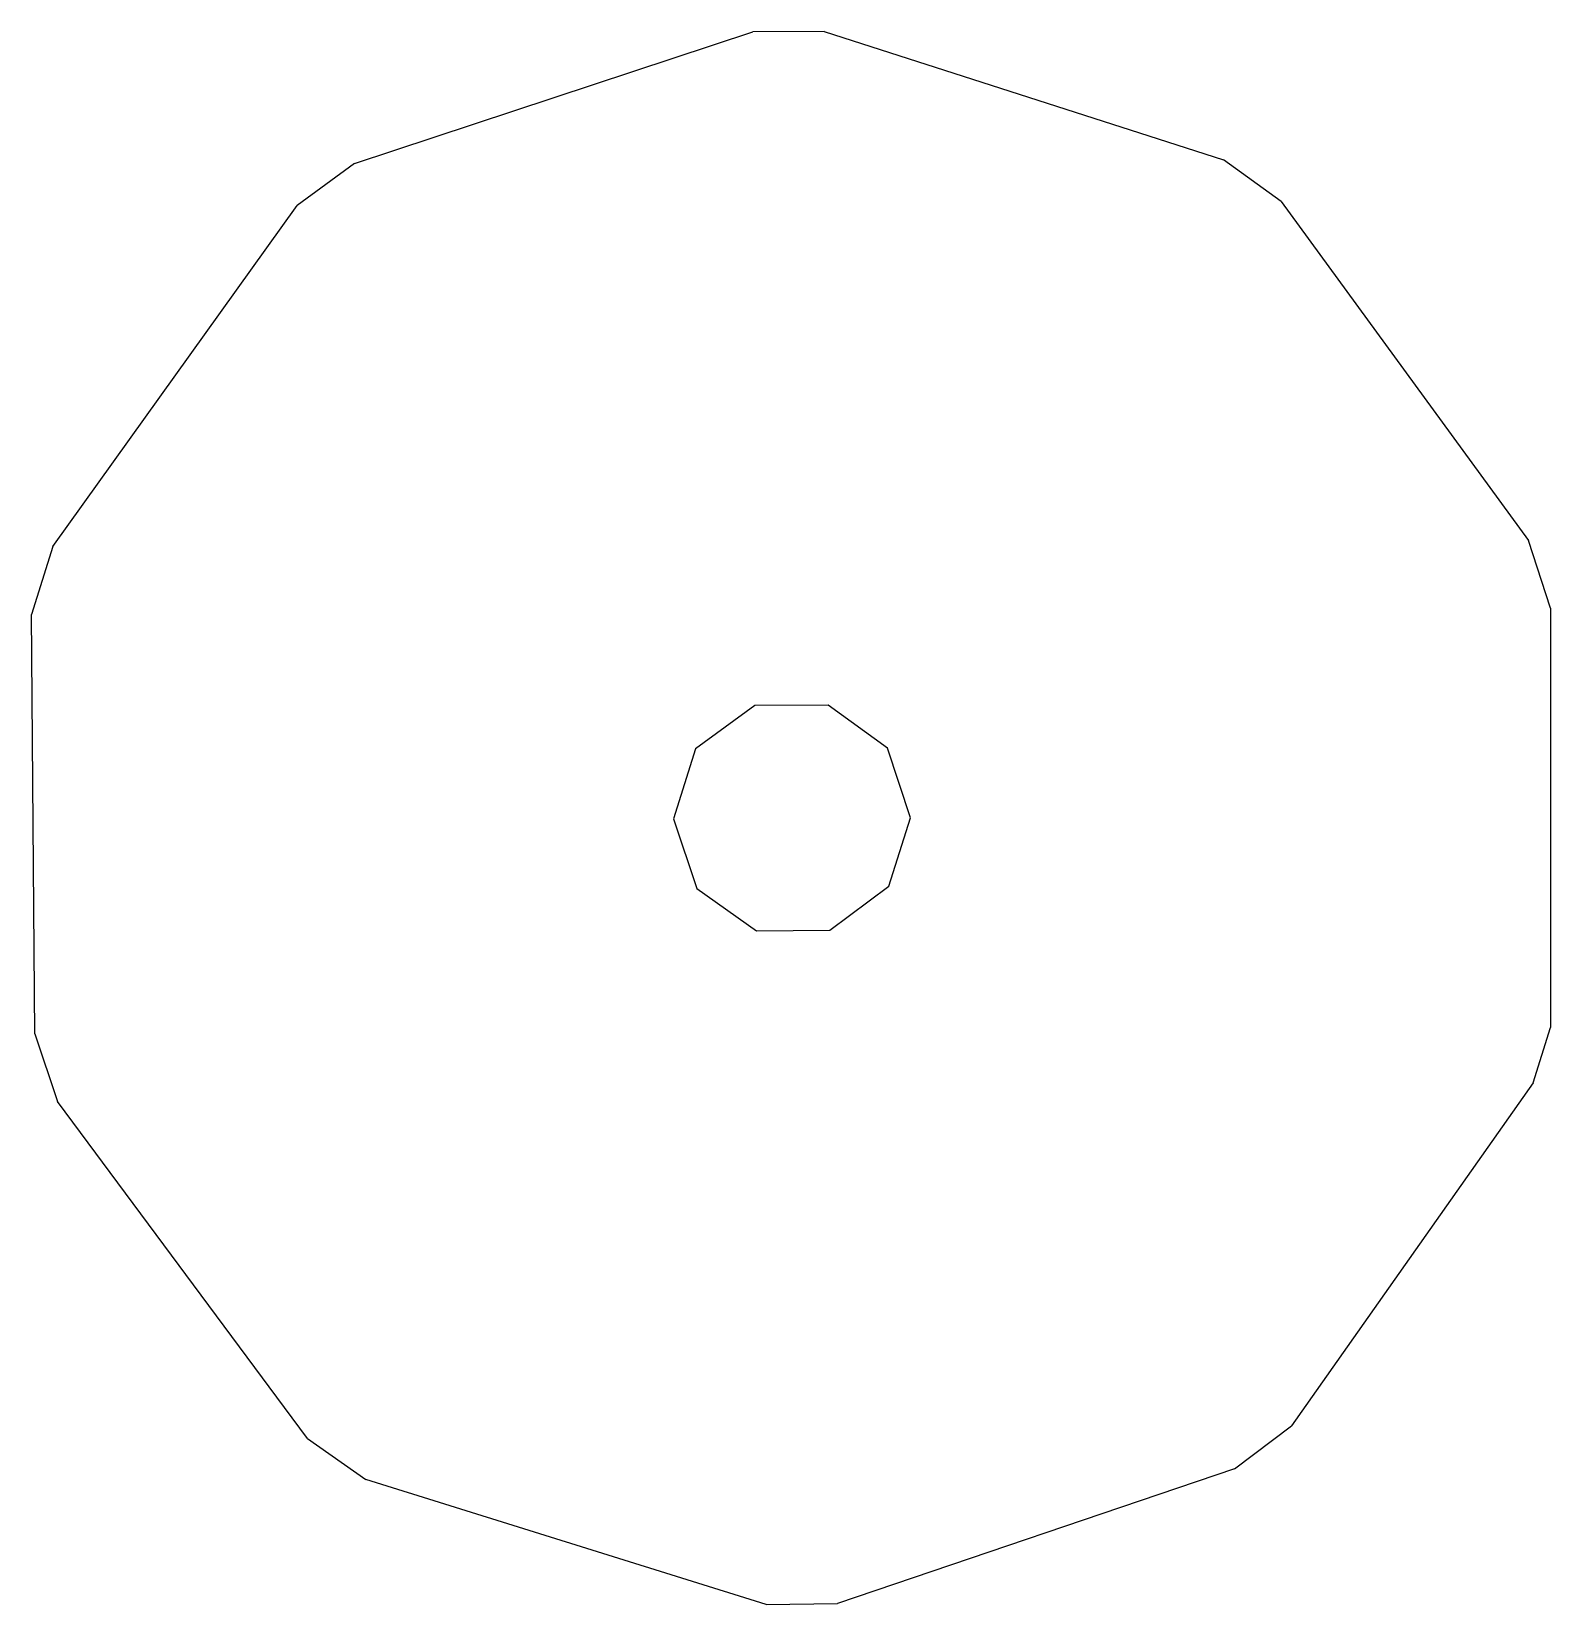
# Model space of a CAD drawing. Header units: metres. Extents: x -0.8 to 0.8, y -0.83 to 0.83.
import ezdxf

# ---------------------------------------------------------------- set-up
doc = ezdxf.new("R2010")
doc.units = ezdxf.units.M

msp = doc.modelspace()

# ---------------------------------------------------------------- linework, layer by layer
at = {"layer": ' gear '}
for p, q in [((-0.461245, 0.690505), (-0.041083, 0.829371)), ((0.034109, 0.829688), (-0.041083, 0.829371)), ((-0.041083, 0.829371), (-0.041083, 0.829371)), ((-0.041083, 0.829371), (-0.041083, 0.829371)), ((-0.041083, 0.829371), (-0.041083, 0.829371)), ((-0.041083, 0.829371), (-0.041083, 0.829371)), ((-0.041083, 0.829371), (-0.041083, 0.829371)), ((-0.041083, 0.829371), (-0.041083, 0.829371)), ((-0.041083, 0.829371), (-0.041083, 0.829371)), ((-0.041083, 0.829371), (-0.041083, 0.829371)), ((-0.041083, 0.829371), (-0.041083, 0.829371)), ((-0.041083, 0.829371), (-0.041083, 0.829371)), ((0.034109, 0.829688), (0.034109, 0.829688)), ((0.034109, 0.829688), (0.034109, 0.829688)), ((0.034109, 0.829688), (0.034109, 0.829688)), ((0.034109, 0.829688), (0.034109, 0.829688)), ((0.034109, 0.829688), (0.034109, 0.829688)), ((0.034109, 0.829688), (0.034109, 0.829688)), ((0.034109, 0.829688), (0.034109, 0.829688)), ((0.034109, 0.829688), (0.034109, 0.829688)), ((0.034109, 0.829688), (0.034109, 0.829688)), ((0.034109, 0.829688), (0.034109, 0.829688)), ((0.034109, 0.829688), (0.455423, 0.694359)), ((-0.461245, 0.690505), (-0.521816, 0.645951)), ((-0.461245, 0.690505), (-0.461245, 0.690505)), ((-0.461245, 0.690505), (-0.461245, 0.690505)), ((-0.461245, 0.690505), (-0.461245, 0.690505)), ((-0.461245, 0.690505), (-0.461245, 0.690505)), ((-0.461245, 0.690505), (-0.461245, 0.690505)), ((-0.461245, 0.690505), (-0.461245, 0.690505)), ((-0.461245, 0.690505), (-0.461245, 0.690505)), ((-0.461245, 0.690505), (-0.461245, 0.690505)), ((-0.461245, 0.690505), (-0.461245, 0.690505)), ((-0.461245, 0.690505), (-0.461245, 0.690505)), ((0.455423, 0.694359), (0.455423, 0.694359)), ((0.455423, 0.694359), (0.455423, 0.694359)), ((0.455423, 0.694359), (0.455423, 0.694359)), ((0.455423, 0.694359), (0.455423, 0.694359)), ((0.455423, 0.694359), (0.455423, 0.694359)), ((0.455423, 0.694359), (0.455423, 0.694359)), ((0.455423, 0.694359), (0.455423, 0.694359)), ((0.455423, 0.694359), (0.455423, 0.694359)), ((0.455423, 0.694359), (0.455423, 0.694359)), ((0.455423, 0.694359), (0.455423, 0.694359)), ((0.516367, 0.650315), (0.455423, 0.694359)), ((0.516367, 0.650315), (0.516367, 0.650315)), ((0.516367, 0.650315), (0.516367, 0.650315)), ((0.516367, 0.650315), (0.516367, 0.650315)), ((0.516367, 0.650315), (0.516367, 0.650315)), ((0.516367, 0.650315), (0.516367, 0.650315)), ((0.516367, 0.650315), (0.516367, 0.650315)), ((0.516367, 0.650315), (0.516367, 0.650315)), ((0.516367, 0.650315), (0.516367, 0.650315)), ((0.516367, 0.650315), (0.516367, 0.650315)), ((0.516367, 0.650315), (0.516367, 0.650315)), ((0.516367, 0.650315), (0.777073, 0.292751)), ((-0.779506, 0.286207), (-0.521816, 0.645951)), ((-0.521816, 0.645951), (-0.521816, 0.645951)), ((-0.521816, 0.645951), (-0.521816, 0.645951)), ((-0.521816, 0.645951), (-0.521816, 0.645951)), ((-0.521816, 0.645951), (-0.521816, 0.645951)), ((-0.521816, 0.645951), (-0.521816, 0.645951)), ((-0.521816, 0.645951), (-0.521816, 0.645951)), ((-0.521816, 0.645951), (-0.521816, 0.645951)), ((-0.521816, 0.645951), (-0.521816, 0.645951)), ((-0.521816, 0.645951), (-0.521816, 0.645951)), ((-0.521816, 0.645951), (-0.521816, 0.645951)), ((-0.779506, 0.286207), (-0.8022, 0.214521)), ((-0.779506, 0.286207), (-0.779506, 0.286207)), ((-0.779506, 0.286207), (-0.779506, 0.286207)), ((-0.779506, 0.286207), (-0.779506, 0.286207)), ((-0.779506, 0.286207), (-0.779506, 0.286207)), ((-0.779506, 0.286207), (-0.779506, 0.286207)), ((-0.779506, 0.286207), (-0.779506, 0.286207)), ((-0.779506, 0.286207), (-0.779506, 0.286207)), ((-0.779506, 0.286207), (-0.779506, 0.286207)), ((-0.779506, 0.286207), (-0.779506, 0.286207)), ((-0.779506, 0.286207), (-0.779506, 0.286207)), ((0.777073, 0.292751), (0.777073, 0.292751)), ((0.777073, 0.292751), (0.777073, 0.292751)), ((0.777073, 0.292751), (0.777073, 0.292751)), ((0.777073, 0.292751), (0.777073, 0.292751)), ((0.777073, 0.292751), (0.777073, 0.292751)), ((0.777073, 0.292751), (0.777073, 0.292751)), ((0.777073, 0.292751), (0.777073, 0.292751)), ((0.777073, 0.292751), (0.777073, 0.292751)), ((0.777073, 0.292751), (0.777073, 0.292751)), ((0.777073, 0.292751), (0.777073, 0.292751)), ((0.800369, 0.221258), (0.777073, 0.292751)), ((0.800369, 0.221258), (0.800369, 0.221258)), ((0.800369, 0.221258), (0.800369, 0.221258)), ((0.800369, 0.221258), (0.800369, 0.221258)), ((0.800369, 0.221258), (0.800369, 0.221258)), ((0.800369, 0.221258), (0.800369, 0.221258)), ((0.800369, 0.221258), (0.800369, 0.221258)), ((0.800369, 0.221258), (0.800369, 0.221258)), ((0.800369, 0.221258), (0.800369, 0.221258)), ((0.800369, 0.221258), (0.800369, 0.221258)), ((0.800369, 0.221258), (0.800369, 0.221258)), ((0.800369, 0.221258), (0.800369, -0.221258)), ((-0.8022, 0.214521), (-0.8022, 0.214521)), ((-0.8022, 0.214521), (-0.8022, 0.214521)), ((-0.8022, 0.214521), (-0.8022, 0.214521)), ((-0.8022, 0.214521), (-0.8022, 0.214521)), ((-0.8022, 0.214521), (-0.8022, 0.214521)), ((-0.8022, 0.214521), (-0.8022, 0.214521)), ((-0.8022, 0.214521), (-0.8022, 0.214521)), ((-0.8022, 0.214521), (-0.8022, 0.214521)), ((-0.8022, 0.214521), (-0.8022, 0.214521)), ((-0.8022, 0.214521), (-0.8022, 0.214521)), ((-0.79848, -0.227979), (-0.8022, 0.214521)), ((-0.039226, 0.118686), (-0.101619, 0.072791)), ((0.038227, 0.119011), (-0.039226, 0.118686)), ((0.101003, 0.073643), (0.038227, 0.119011)), ((-0.101619, 0.072791), (-0.124996, -0.001051)), ((0.125, 0), (0.101003, 0.073643)), ((0.102227, -0.071934), (0.125, 0)), ((-0.124996, -0.001051), (-0.100381, -0.07449)), ((-0.100381, -0.07449), (-0.037225, -0.119328)), ((0.040223, -0.118352), (0.102227, -0.071934)), ((-0.037225, -0.119328), (0.040223, -0.118352)), ((-0.79848, -0.227979), (-0.79848, -0.227979)), ((-0.79848, -0.227979), (-0.79848, -0.227979)), ((-0.79848, -0.227979), (-0.79848, -0.227979)), ((-0.79848, -0.227979), (-0.79848, -0.227979)), ((-0.79848, -0.227979), (-0.79848, -0.227979)), ((-0.79848, -0.227979), (-0.79848, -0.227979)), ((-0.79848, -0.227979), (-0.79848, -0.227979)), ((-0.79848, -0.227979), (-0.79848, -0.227979)), ((-0.79848, -0.227979), (-0.79848, -0.227979)), ((-0.79848, -0.227979), (-0.79848, -0.227979)), ((-0.79848, -0.227979), (-0.774584, -0.299273)), ((0.781885, -0.279644), (0.800369, -0.221258)), ((0.800369, -0.221258), (0.800369, -0.221258)), ((0.800369, -0.221258), (0.800369, -0.221258)), ((0.800369, -0.221258), (0.800369, -0.221258)), ((0.800369, -0.221258), (0.800369, -0.221258)), ((0.800369, -0.221258), (0.800369, -0.221258)), ((0.800369, -0.221258), (0.800369, -0.221258)), ((0.800369, -0.221258), (0.800369, -0.221258)), ((0.800369, -0.221258), (0.800369, -0.221258)), ((0.800369, -0.221258), (0.800369, -0.221258)), ((0.800369, -0.221258), (0.800369, -0.221258)), ((0.781885, -0.279644), (0.527228, -0.641541)), ((0.781885, -0.279644), (0.781885, -0.279644)), ((0.781885, -0.279644), (0.781885, -0.279644)), ((0.781885, -0.279644), (0.781885, -0.279644)), ((0.781885, -0.279644), (0.781885, -0.279644)), ((0.781885, -0.279644), (0.781885, -0.279644)), ((0.781885, -0.279644), (0.781885, -0.279644)), ((0.781885, -0.279644), (0.781885, -0.279644)), ((0.781885, -0.279644), (0.781885, -0.279644)), ((0.781885, -0.279644), (0.781885, -0.279644)), ((0.781885, -0.279644), (0.781885, -0.279644)), ((-0.774584, -0.299273), (-0.774584, -0.299273)), ((-0.774584, -0.299273), (-0.774584, -0.299273)), ((-0.774584, -0.299273), (-0.774584, -0.299273)), ((-0.774584, -0.299273), (-0.774584, -0.299273)), ((-0.774584, -0.299273), (-0.774584, -0.299273)), ((-0.774584, -0.299273), (-0.774584, -0.299273)), ((-0.774584, -0.299273), (-0.774584, -0.299273)), ((-0.774584, -0.299273), (-0.774584, -0.299273)), ((-0.774584, -0.299273), (-0.774584, -0.299273)), ((-0.774584, -0.299273), (-0.774584, -0.299273)), ((-0.510881, -0.654633), (-0.774584, -0.299273)), ((0.467034, -0.686603), (0.527228, -0.641541)), ((0.527228, -0.641541), (0.527228, -0.641541)), ((0.527228, -0.641541), (0.527228, -0.641541)), ((0.527228, -0.641541), (0.527228, -0.641541)), ((0.527228, -0.641541), (0.527228, -0.641541)), ((0.527228, -0.641541), (0.527228, -0.641541)), ((0.527228, -0.641541), (0.527228, -0.641541)), ((0.527228, -0.641541), (0.527228, -0.641541)), ((0.527228, -0.641541), (0.527228, -0.641541)), ((0.527228, -0.641541), (0.527228, -0.641541)), ((0.527228, -0.641541), (0.527228, -0.641541)), ((-0.510881, -0.654633), (-0.510881, -0.654633)), ((-0.510881, -0.654633), (-0.510881, -0.654633)), ((-0.510881, -0.654633), (-0.510881, -0.654633)), ((-0.510881, -0.654633), (-0.510881, -0.654633)), ((-0.510881, -0.654633), (-0.510881, -0.654633)), ((-0.510881, -0.654633), (-0.510881, -0.654633)), ((-0.510881, -0.654633), (-0.510881, -0.654633)), ((-0.510881, -0.654633), (-0.510881, -0.654633)), ((-0.510881, -0.654633), (-0.510881, -0.654633)), ((-0.510881, -0.654633), (-0.510881, -0.654633)), ((-0.510881, -0.654633), (-0.44957, -0.698163)), ((0.467034, -0.686603), (0.048055, -0.828997)), ((0.467034, -0.686603), (0.467034, -0.686603)), ((0.467034, -0.686603), (0.467034, -0.686603)), ((0.467034, -0.686603), (0.467034, -0.686603)), ((0.467034, -0.686603), (0.467034, -0.686603)), ((0.467034, -0.686603), (0.467034, -0.686603)), ((0.467034, -0.686603), (0.467034, -0.686603)), ((0.467034, -0.686603), (0.467034, -0.686603)), ((0.467034, -0.686603), (0.467034, -0.686603)), ((0.467034, -0.686603), (0.467034, -0.686603)), ((0.467034, -0.686603), (0.467034, -0.686603)), ((-0.44957, -0.698163), (-0.44957, -0.698163)), ((-0.44957, -0.698163), (-0.44957, -0.698163)), ((-0.44957, -0.698163), (-0.44957, -0.698163)), ((-0.44957, -0.698163), (-0.44957, -0.698163)), ((-0.44957, -0.698163), (-0.44957, -0.698163)), ((-0.44957, -0.698163), (-0.44957, -0.698163)), ((-0.44957, -0.698163), (-0.44957, -0.698163)), ((-0.44957, -0.698163), (-0.44957, -0.698163)), ((-0.44957, -0.698163), (-0.44957, -0.698163)), ((-0.44957, -0.698163), (-0.44957, -0.698163)), ((-0.027132, -0.829945), (-0.44957, -0.698163)), ((-0.027132, -0.829945), (0.048055, -0.828997)), ((0.048055, -0.828997), (0.048055, -0.828997)), ((0.048055, -0.828997), (0.048055, -0.828997)), ((0.048055, -0.828997), (0.048055, -0.828997)), ((0.048055, -0.828997), (0.048055, -0.828997)), ((0.048055, -0.828997), (0.048055, -0.828997)), ((0.048055, -0.828997), (0.048055, -0.828997)), ((0.048055, -0.828997), (0.048055, -0.828997)), ((0.048055, -0.828997), (0.048055, -0.828997)), ((0.048055, -0.828997), (0.048055, -0.828997)), ((0.048055, -0.828997), (0.048055, -0.828997)), ((-0.027132, -0.829945), (-0.027132, -0.829945)), ((-0.027132, -0.829945), (-0.027132, -0.829945)), ((-0.027132, -0.829945), (-0.027132, -0.829945)), ((-0.027132, -0.829945), (-0.027132, -0.829945)), ((-0.027132, -0.829945), (-0.027132, -0.829945)), ((-0.027132, -0.829945), (-0.027132, -0.829945)), ((-0.027132, -0.829945), (-0.027132, -0.829945)), ((-0.027132, -0.829945), (-0.027132, -0.829945)), ((-0.027132, -0.829945), (-0.027132, -0.829945)), ((-0.027132, -0.829945), (-0.027132, -0.829945))]:
    msp.add_line(p, q, dxfattribs=at)

doc.saveas('drawing.dxf')
